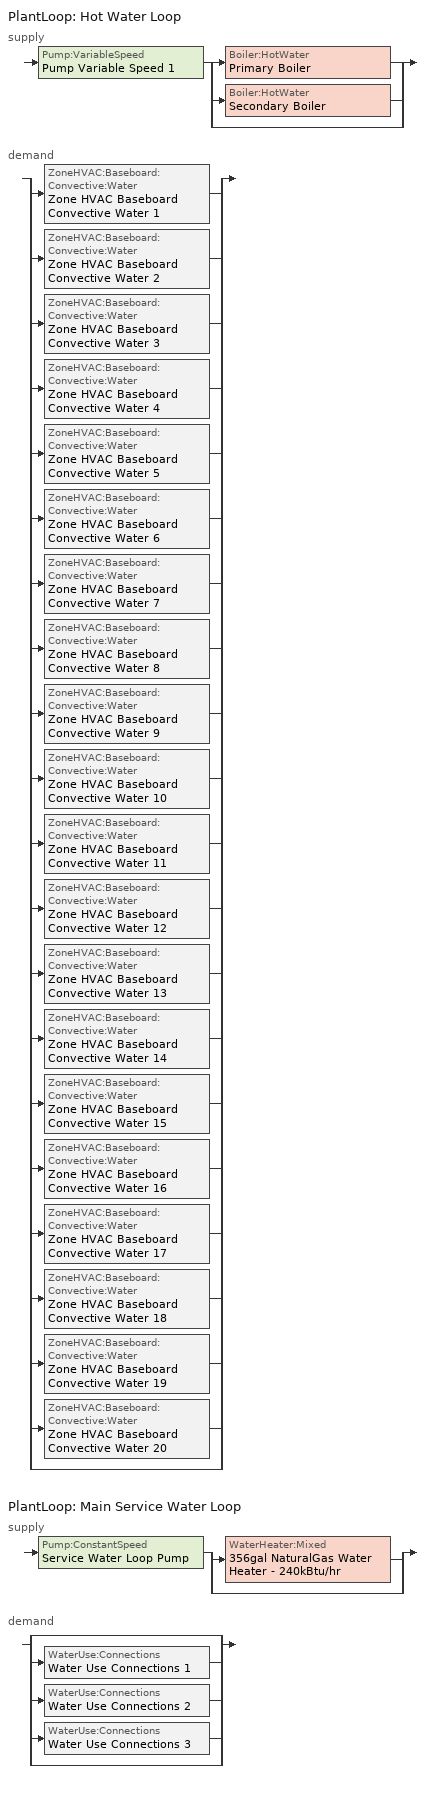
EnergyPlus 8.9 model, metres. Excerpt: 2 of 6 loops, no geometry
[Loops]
PlantLoop 'Hot Water Loop'
 supply: Pump:VariableSpeed 'Pump Variable Speed 1' > split
  | Boiler:HotWater 'Primary Boiler'
  | Boiler:HotWater 'Secondary Boiler'
  | bypass
 demand: split
  | ZoneHVAC:Baseboard:Convective:Water 'Zone HVAC Baseboard Convective Water 1'
  | ZoneHVAC:Baseboard:Convective:Water 'Zone HVAC Baseboard Convective Water 2'
  | ZoneHVAC:Baseboard:Convective:Water 'Zone HVAC Baseboard Convective Water 3'
  | ZoneHVAC:Baseboard:Convective:Water 'Zone HVAC Baseboard Convective Water 4'
  | ZoneHVAC:Baseboard:Convective:Water 'Zone HVAC Baseboard Convective Water 5'
  | ZoneHVAC:Baseboard:Convective:Water 'Zone HVAC Baseboard Convective Water 6'
  | ZoneHVAC:Baseboard:Convective:Water 'Zone HVAC Baseboard Convective Water 7'
  | ZoneHVAC:Baseboard:Convective:Water 'Zone HVAC Baseboard Convective Water 8'
  | ZoneHVAC:Baseboard:Convective:Water 'Zone HVAC Baseboard Convective Water 9'
  | ZoneHVAC:Baseboard:Convective:Water 'Zone HVAC Baseboard Convective Water 10'
  | ZoneHVAC:Baseboard:Convective:Water 'Zone HVAC Baseboard Convective Water 11'
  | ZoneHVAC:Baseboard:Convective:Water 'Zone HVAC Baseboard Convective Water 12'
  | ZoneHVAC:Baseboard:Convective:Water 'Zone HVAC Baseboard Convective Water 13'
  | ZoneHVAC:Baseboard:Convective:Water 'Zone HVAC Baseboard Convective Water 14'
  | ZoneHVAC:Baseboard:Convective:Water 'Zone HVAC Baseboard Convective Water 15'
  | ZoneHVAC:Baseboard:Convective:Water 'Zone HVAC Baseboard Convective Water 16'
  | ZoneHVAC:Baseboard:Convective:Water 'Zone HVAC Baseboard Convective Water 17'
  | ZoneHVAC:Baseboard:Convective:Water 'Zone HVAC Baseboard Convective Water 18'
  | ZoneHVAC:Baseboard:Convective:Water 'Zone HVAC Baseboard Convective Water 19'
  | ZoneHVAC:Baseboard:Convective:Water 'Zone HVAC Baseboard Convective Water 20'
  | bypass
PlantLoop 'Main Service Water Loop'
 supply: Pump:ConstantSpeed 'Service Water Loop Pump' > split
  | WaterHeater:Mixed '356gal NaturalGas Water Heater - 240kBtu/hr'
  | bypass
 demand: split
  | bypass
  | WaterUse:Connections 'Water Use Connections 1'
  | WaterUse:Connections 'Water Use Connections 2'
  | WaterUse:Connections 'Water Use Connections 3'
  | bypass
[ZoneHVAC:Baseboard:Convective:Water] Availability Schedule=Always On Discrete; Heating Design Capacity Method=HeatingDesignCapacity; Heating Design Capacity {W}=Autosize; Heating Design Capacity Per Floor Area {W/m2}=0; Fraction of Autosized Heating Design Capacity=0.8; U-Factor Times Area Value {W/K}=Autosize; Maximum Water Flow Rate {m3/s}=Autosize; Convergence Tolerance=0.001
Zone HVAC Baseboard Convective Water 19; Zone HVAC Baseboard Convective Water 20; Zone HVAC Baseboard Convective Water 1; Zone HVAC Baseboard Convective Water 2; Zone HVAC Baseboard Convective Water 3; Zone HVAC Baseboard Convective Water 4; Zone HVAC Baseboard Convective Water 5; Zone HVAC Baseboard Convective Water 6; Zone HVAC Baseboard Convective Water 7; Zone HVAC Baseboard Convective Water 8; Zone HVAC Baseboard Convective Water 9; Zone HVAC Baseboard Convective Water 10; Zone HVAC Baseboard Convective Water 11; Zone HVAC Baseboard Convective Water 12; Zone HVAC Baseboard Convective Water 13; Zone HVAC Baseboard Convective Water 14; Zone HVAC Baseboard Convective Water 15; Zone HVAC Baseboard Convective Water 16; Zone HVAC Baseboard Convective Water 17; Zone HVAC Baseboard Convective Water 18
[PlantLoop] Fluid Type=Water; Maximum Loop Flow Rate {m3/s}=Autosize; Minimum Loop Flow Rate {m3/s}=0; Plant Loop Volume {m3}=Autocalculate; Load Distribution Scheme=Optimal; Plant Loop Demand Calculation Scheme=SingleSetpoint
Name | Plant Equipment Operation Scheme | Maximum Loop Temperature {C} | Minimum Loop Temperature {C}
Hot Water Loop | Hot Water Loop Operation Schemes | 100 | 0
Main Service Water Loop | Main Service Water Loop Operation Schemes | 60 | 10
[Sizing:Plant] Loop Type=Heating; Sizing Option=NonCoincident; Zone Timesteps in Averaging Window=1; Coincident Sizing Factor Mode=None
Name | Design Loop Exit Temperature {C} | Loop Design Temperature Difference {deltaC}
Hot Water Loop | 82 | 16
Main Service Water Loop | 60 | 5
[Pump:VariableSpeed]
Pump Variable Speed 1: Design Maximum Flow Rate {m3/s}=Autosize; Design Pump Head {Pa}=179352; Design Power Consumption {W}=Autosize; Motor Efficiency=0.9; Fraction of Motor Inefficiencies to Fluid Stream=0; Coefficient 1 of the Part Load Performance Curve=0; Coefficient 2 of the Part Load Performance Curve=1; Coefficient 3 of the Part Load Performance Curve=0; Coefficient 4 of the Part Load Performance Curve=0; Design Minimum Flow Rate {m3/s}=0; Pump Control Type=Intermittent; Skin Loss Radiative Fraction=0.5; Design Power Sizing Method=PowerPerFlowPerPressure; Design Electric Power per Unit Flow Rate {W/(m3/s)}=348701.1; Design Shaft Power per Unit Flow Rate per Unit Head=1.28205; Design Minimum Flow Rate Fraction=0
[Boiler:HotWater] Fuel Type=NaturalGas; Nominal Capacity {W}=Autosize; Nominal Thermal Efficiency=0.8; Design Water Outlet Temperature {C}=82; Design Water Flow Rate {m3/s}=Autosize; Minimum Part Load Ratio=0; Maximum Part Load Ratio=1; Optimum Part Load Ratio=1; Water Outlet Upper Temperature Limit {C}=99; Boiler Flow Mode=ConstantFlow; Parasitic Electric Load {W}=0; Sizing Factor=1
Primary Boiler; Secondary Boiler
[SetpointManager:OutdoorAirReset]
Setpoint Manager Outdoor Air Reset 1: Control Variable=Temperature; Setpoint at Outdoor Low Temperature {C}=82; Outdoor Low Temperature {C}=-16; Setpoint at Outdoor High Temperature {C}=60; Outdoor High Temperature {C}=0
[PlantEquipmentOperationSchemes] Control Scheme Object Type 1=PlantEquipmentOperation:HeatingLoad; Control Scheme Schedule Name 1=Always On Discrete
Name | Control Scheme Name 1
Hot Water Loop Operation Schemes | Hot Water Loop Heating Operation Scheme
Main Service Water Loop Operation Schemes | Main Service Water Loop Heating Operation Scheme
[PlantEquipmentOperation:HeatingLoad] Load Range Lower Limit 1 {W}=0; Load Range Upper Limit 1 {W}=1000000000
Name | Range Equipment List Name 1
Hot Water Loop Heating Operation Scheme | Hot Water Loop Heating Equipment List
Main Service Water Loop Heating Operation Scheme | Main Service Water Loop Heating Equipment List
[PlantEquipmentList]
Hot Water Loop Heating Equipment List: Boiler:HotWater, Primary Boiler, Boiler:HotWater, Secondary Boiler
Main Service Water Loop Heating Equipment List: WaterHeater:Mixed, 356gal NaturalGas Water Heater - 240kBtu/hr
[Pump:ConstantSpeed]
Service Water Loop Pump: Design Flow Rate {m3/s}=Autosize; Design Pump Head {Pa}=117538; Design Power Consumption {W}=Autosize; Motor Efficiency=0.9; Fraction of Motor Inefficiencies to Fluid Stream=0; Pump Control Type=Intermittent; Design Power Sizing Method=PowerPerFlowPerPressure; Design Electric Power per Unit Flow Rate {W/(m3/s)}=348701.1; Design Shaft Power per Unit Flow Rate per Unit Head=1.28205
[WaterHeater:Mixed]
356gal NaturalGas Water Heater - 240kBtu/hr: Tank Volume {m3}=1.34784; Setpoint Temperature Schedule=Service Water Loop Temp - 140F; Deadband Temperature Difference {deltaC}=2; Maximum Temperature Limit {C}=82.2222; Heater Control Type=Cycle; Heater Maximum Capacity {W}=70424.5; Heater Ignition Minimum Flow Rate {m3/s}=0; Heater Ignition Delay {s}=0; Heater Fuel Type=NaturalGas; Heater Thermal Efficiency=0.8; Off Cycle Parasitic Fuel Consumption Rate {W}=20; Off Cycle Parasitic Fuel Type=NaturalGas; Off Cycle Parasitic Heat Fraction to Tank=0.8; On Cycle Parasitic Fuel Consumption Rate {W}=0; On Cycle Parasitic Fuel Type=NaturalGas; On Cycle Parasitic Heat Fraction to Tank=0; Ambient Temperature Indicator=Schedule; Ambient Temperature Schedule=Water Heater Ambient Temp Schedule - 70F; Off Cycle Loss Coefficient to Ambient Temperature {W/K}=6; Off Cycle Loss Fraction to Zone=1; On Cycle Loss Coefficient to Ambient Temperature {W/K}=6; On Cycle Loss Fraction to Zone=1; Use Side Effectiveness=1; Source Side Effectiveness=1; Use Side Design Flow Rate {m3/s}=Autosize; Source Side Design Flow Rate {m3/s}=Autosize; Indirect Water Heating Recovery Time {hr}=1.5; Source Side Flow Control Mode=IndirectHeatPrimarySetpoint
[SetpointManager:Scheduled]
Service hot water setpoint manager: Control Variable=Temperature; Schedule=Service Water Loop Temp - 140F
[WaterUse:Connections]
Name | Water Use Equipment Name 1
Water Use Connections 1 | Courthouse - cell-space function Service Water Use 2.08gal/min
Water Use Connections 2 | Courthouse - chambers-space function Service Water Use 0.72gal/min
Water Use Connections 3 | Courthouse - courtroom-space function Service Water Use 1.27gal/min
[WaterUse:Equipment]
Name | Peak Flow Rate {m3/s} | Flow Rate Fraction Schedule | Target Temperature Schedule | Zone | Sensible Fraction Schedule | Latent Fraction Schedule
Courthouse - cell-space function Service Water Use 2.08gal/min | 0.000131166 | NECB-H-Service Water Heating | Schedule Ruleset 5 | DU_BT=Space Function_ST=Courthouse - cell_FL=Story 3_SCHH | Schedule Ruleset 3 | Schedule Ruleset 4
Courthouse - chambers-space function Service Water Use 0.72gal/min | 4.53877e-05 | NECB-A-Service Water Heating | Schedule Ruleset 8 | ALL_ST=Courthouse - chambers_FL=Story 2_SCH=A | Schedule Ruleset 6 | Schedule Ruleset 7
Courthouse - courtroom-space function Service Water Use 1.27gal/min | 8.034e-05 | NECB-A-Service Water Heating | Schedule Ruleset 11 | ALL_ST=Courthouse - courtroom_FL=Story 2_SCH=A | Schedule Ruleset 9 | Schedule Ruleset 10
[Schedule:Day:Interval]
NECB-A-Service Water Heating Default; NECB-A-Service Water Heating Default|Wkdy Day: No, 07:00, 0.05, 08:00, 0.1, 10:00, 0.5, 16:00, 0.9, 17:00, 0.7, 18:00, 0.5, 19:00, 0.3, 22:00, 0.2, 24:00, 0.05
NECB-A-Service Water Heating Sat Day; NECB-A-Service Water Heating Sun|Hol Day; Schedule Day 12; Schedule Day 6; Schedule Day 9: No, 24:00, 0.05
NECB-H-Service Water Heating Default; NECB-H-Service Water Heating Default|Wkdy Day; NECB-H-Service Water Heating Sat Day; NECB-H-Service Water Heating Sun|Hol Day: No, 24:00, 0.9
Schedule Day 10; Schedule Day 13; Schedule Day 7; Service Water Loop Temp - 140F Default: No, 24:00, 60
Schedule Day 11; Schedule Day 5; Schedule Day 8: No, 24:00, 0.2
Water Heater Ambient Temp Schedule - 70F Default: No, 24:00, 21.1111
[Schedule:Week:Daily]
NECB-A-Service Water Heating Week Rule - Jan1-Dec31: NECB-A-Service Water Heating Sun|Hol Day, NECB-A-Service Water Heating Default|Wkdy Day, NECB-A-Service Water Heating Default|Wkdy Day, NECB-A-Service Water Heating Default|Wkdy Day, NECB-A-Service Water Heating Default|Wkdy Day, NECB-A-Service Water Heating Default|Wkdy Day, NECB-A-Service Water Heating Sat Day, NECB-A-Service Water Heating Default, NECB-A-Service Water Heating Default, NECB-A-Service Water Heating Default, NECB-A-Service Water Heating Default, NECB-A-Service Water Heating Default
NECB-H-Service Water Heating Week Rule - Jan1-Dec31: NECB-H-Service Water Heating Sun|Hol Day, NECB-H-Service Water Heating Default|Wkdy Day, NECB-H-Service Water Heating Default|Wkdy Day, NECB-H-Service Water Heating Default|Wkdy Day, NECB-H-Service Water Heating Default|Wkdy Day, NECB-H-Service Water Heating Default|Wkdy Day, NECB-H-Service Water Heating Sat Day, NECB-H-Service Water Heating Default, NECB-H-Service Water Heating Default, NECB-H-Service Water Heating Default, NECB-H-Service Water Heating Default, NECB-H-Service Water Heating Default
Schedule Ruleset 10 Week Rule - Jan1-Dec31: Schedule Day 12, Schedule Day 12, Schedule Day 12, Schedule Day 12, Schedule Day 12, Schedule Day 12, Schedule Day 12, Schedule Day 12, Schedule Day 12, Schedule Day 12, Schedule Day 12, Schedule Day 12
Schedule Ruleset 11 Week Rule - Jan1-Dec31: Schedule Day 13, Schedule Day 13, Schedule Day 13, Schedule Day 13, Schedule Day 13, Schedule Day 13, Schedule Day 13, Schedule Day 13, Schedule Day 13, Schedule Day 13, Schedule Day 13, Schedule Day 13
Schedule Ruleset 3 Week Rule - Jan1-Dec31: Schedule Day 5, Schedule Day 5, Schedule Day 5, Schedule Day 5, Schedule Day 5, Schedule Day 5, Schedule Day 5, Schedule Day 5, Schedule Day 5, Schedule Day 5, Schedule Day 5, Schedule Day 5
Schedule Ruleset 4 Week Rule - Jan1-Dec31: Schedule Day 6, Schedule Day 6, Schedule Day 6, Schedule Day 6, Schedule Day 6, Schedule Day 6, Schedule Day 6, Schedule Day 6, Schedule Day 6, Schedule Day 6, Schedule Day 6, Schedule Day 6
Schedule Ruleset 5 Week Rule - Jan1-Dec31: Schedule Day 7, Schedule Day 7, Schedule Day 7, Schedule Day 7, Schedule Day 7, Schedule Day 7, Schedule Day 7, Schedule Day 7, Schedule Day 7, Schedule Day 7, Schedule Day 7, Schedule Day 7
Schedule Ruleset 6 Week Rule - Jan1-Dec31: Schedule Day 8, Schedule Day 8, Schedule Day 8, Schedule Day 8, Schedule Day 8, Schedule Day 8, Schedule Day 8, Schedule Day 8, Schedule Day 8, Schedule Day 8, Schedule Day 8, Schedule Day 8
Schedule Ruleset 7 Week Rule - Jan1-Dec31: Schedule Day 9, Schedule Day 9, Schedule Day 9, Schedule Day 9, Schedule Day 9, Schedule Day 9, Schedule Day 9, Schedule Day 9, Schedule Day 9, Schedule Day 9, Schedule Day 9, Schedule Day 9
Schedule Ruleset 8 Week Rule - Jan1-Dec31: Schedule Day 10, Schedule Day 10, Schedule Day 10, Schedule Day 10, Schedule Day 10, Schedule Day 10, Schedule Day 10, Schedule Day 10, Schedule Day 10, Schedule Day 10, Schedule Day 10, Schedule Day 10
Schedule Ruleset 9 Week Rule - Jan1-Dec31: Schedule Day 11, Schedule Day 11, Schedule Day 11, Schedule Day 11, Schedule Day 11, Schedule Day 11, Schedule Day 11, Schedule Day 11, Schedule Day 11, Schedule Day 11, Schedule Day 11, Schedule Day 11
Service Water Loop Temp - 140F Week Rule - Jan1-Dec31: Service Water Loop Temp - 140F Default, Service Water Loop Temp - 140F Default, Service Water Loop Temp - 140F Default, Service Water Loop Temp - 140F Default, Service Water Loop Temp - 140F Default, Service Water Loop Temp - 140F Default, Service Water Loop Temp - 140F Default, Service Water Loop Temp - 140F Default, Service Water Loop Temp - 140F Default, Service Water Loop Temp - 140F Default, Service Water Loop Temp - 140F Default, Service Water Loop Temp - 140F Default
Water Heater Ambient Temp Schedule - 70F Week Rule - Jan1-Dec31: Water Heater Ambient Temp Schedule - 70F Default, Water Heater Ambient Temp Schedule - 70F Default, Water Heater Ambient Temp Schedule - 70F Default, Water Heater Ambient Temp Schedule - 70F Default, Water Heater Ambient Temp Schedule - 70F Default, Water Heater Ambient Temp Schedule - 70F Default, Water Heater Ambient Temp Schedule - 70F Default, Water Heater Ambient Temp Schedule - 70F Default, Water Heater Ambient Temp Schedule - 70F Default, Water Heater Ambient Temp Schedule - 70F Default, Water Heater Ambient Temp Schedule - 70F Default, Water Heater Ambient Temp Schedule - 70F Default
[Schedule:Year]
NECB-A-Service Water Heating: NECB-A-Service Water Heating Week Rule - Jan1-Dec31, 1, 1, 12, 31
NECB-H-Service Water Heating: NECB-H-Service Water Heating Week Rule - Jan1-Dec31, 1, 1, 12, 31
Schedule Ruleset 10: Schedule Ruleset 10 Week Rule - Jan1-Dec31, 1, 1, 12, 31
Schedule Ruleset 11: Schedule Ruleset 11 Week Rule - Jan1-Dec31, 1, 1, 12, 31
Schedule Ruleset 3: Schedule Ruleset 3 Week Rule - Jan1-Dec31, 1, 1, 12, 31
Schedule Ruleset 4: Schedule Ruleset 4 Week Rule - Jan1-Dec31, 1, 1, 12, 31
Schedule Ruleset 5: Schedule Ruleset 5 Week Rule - Jan1-Dec31, 1, 1, 12, 31
Schedule Ruleset 6: Schedule Ruleset 6 Week Rule - Jan1-Dec31, 1, 1, 12, 31
Schedule Ruleset 7: Schedule Ruleset 7 Week Rule - Jan1-Dec31, 1, 1, 12, 31
Schedule Ruleset 8: Schedule Ruleset 8 Week Rule - Jan1-Dec31, 1, 1, 12, 31
Schedule Ruleset 9: Schedule Ruleset 9 Week Rule - Jan1-Dec31, 1, 1, 12, 31
Service Water Loop Temp - 140F: Service Water Loop Temp - 140F Week Rule - Jan1-Dec31, 1, 1, 12, 31
Water Heater Ambient Temp Schedule - 70F: Water Heater Ambient Temp Schedule - 70F Week Rule - Jan1-Dec31, 1, 1, 12, 31
[Schedule:Constant]
Always On Discrete: Hourly Value=1
